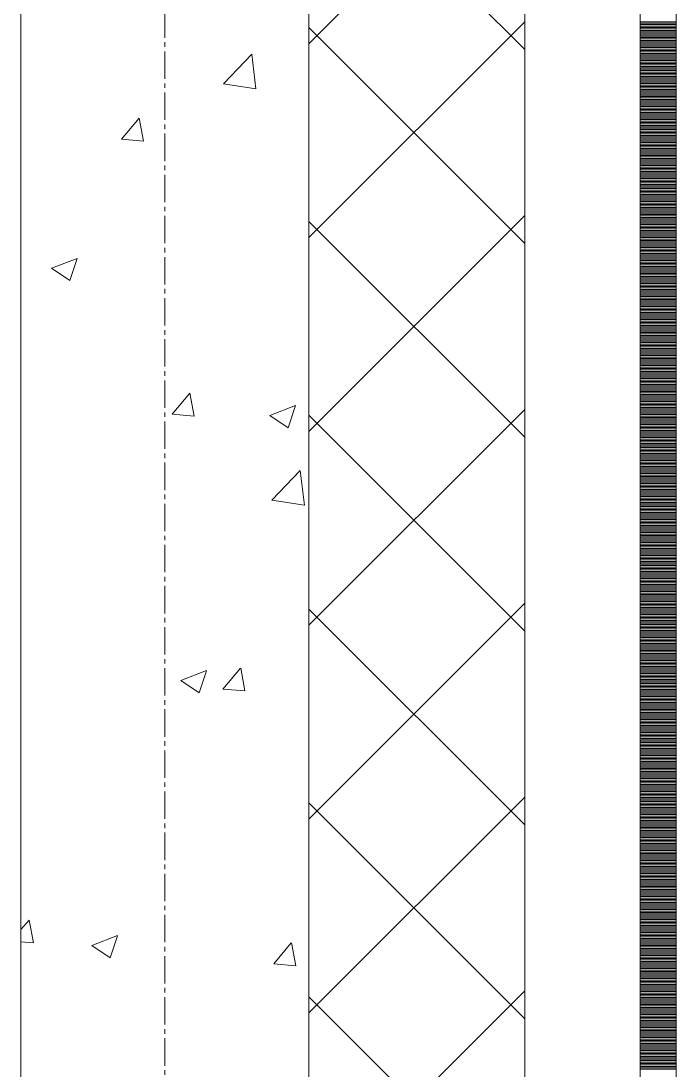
# Model space of a CAD drawing. Header units: millimetres. Extents: x 470010 to 1231400, y -134005 to 421770.
# Drawn here: x 529005 to 529460, y -73807 to -73078 of the extents above; entities that cross this region are included whole.
import ezdxf

# ---------------------------------------------------------------- set-up
doc = ezdxf.new("R2010")
doc.units = ezdxf.units.MM
doc.linetypes.add('CENTER2', pattern=[28.575, 19.05, -3.175, 3.175, -3.175])
doc.layers.add('АР_Оси_РД_100', color=7, linetype='Continuous', lineweight=0, true_color=0x525252)
for name, color, linetype, lineweight in [('АР_Стены ПЕНОблок', 52, 'Continuous', 20), ('АР_Тонкая', 254, 'Continuous', 5), ('АР_Утеплитель', 31, 'Continuous', 0), ('АР_Штриховка', 8, 'Continuous', 0)]:
    doc.layers.add(name, color=color, linetype=linetype, lineweight=lineweight)

msp = doc.modelspace()

# ---------------------------------------------------------------- linework, layer by layer
at = {"layer": 'АР_Оси_РД_100', "linetype": 'CENTER2'}
msp.add_line((529104.533, -97435.876), (529104.533, -61707.197), dxfattribs=at)
at = {"layer": 'АР_Стены ПЕНОблок', "color": 18, "linetype": 'Continuous', "lineweight": 20, "true_color": 0x000000}
for p, q in [((529004.532, -71735.876), (529004.532, -81935.876)), ((529204.532, -81935.876), (529204.532, -71735.876))]:
    msp.add_line(p, q, dxfattribs=at)
at = {"layer": 'АР_Тонкая', "color": 18, "linetype": 'Continuous', "lineweight": 5, "true_color": 0x000000}
for p, q in [((529354.532, -71735.876), (529354.532, -81935.876)), ((529434.532, -81935.876), (529434.532, -71735.876)), ((529434.532, -71735.876), (529434.532, -81935.876)), ((529459.532, -81935.876), (529459.532, -71735.876))]:
    msp.add_line(p, q, dxfattribs=at)
at = {"layer": 'АР_Утеплитель', "color": 18, "linetype": 'Continuous', "lineweight": 0, "true_color": 0x000000}
for p, q in [((529204.532, -71735.876), (529204.532, -81935.876)), ((529354.532, -81935.876), (529354.532, -71735.876))]:
    msp.add_line(p, q, dxfattribs=at)
at = {"layer": 'АР_Штриховка', "color": 18, "linetype": 'Continuous', "lineweight": 0, "true_color": 0x000000}
for p, q in [((529204.532, -73094.131), (529354.532, -72944.131)), ((529354.532, -73098.274), (529204.532, -72948.274)), ((529204.532, -73228.835), (529354.532, -73078.835)), ((529354.532, -73232.978), (529204.532, -73082.978)), ((529434.532, -73078.876), (529459.532, -73078.876)), ((529434.532, -73079.876), (529459.532, -73079.876)), ((529434.532, -73080.876), (529459.532, -73080.876)), ((529434.532, -73081.876), (529459.532, -73081.876)), ((529434.532, -73082.876), (529459.532, -73082.876)), ((529434.532, -73083.876), (529459.532, -73083.876)), ((529434.532, -73084.876), (529459.532, -73084.876)), ((529434.532, -73085.876), (529459.532, -73085.876)), ((529434.532, -73086.876), (529459.532, -73086.876)), ((529434.532, -73087.876), (529459.532, -73087.876)), ((529434.532, -73088.876), (529459.532, -73088.876)), ((529434.532, -73089.876), (529459.532, -73089.876)), ((529434.532, -73090.876), (529459.532, -73090.876)), ((529434.532, -73091.876), (529459.532, -73091.876)), ((529434.532, -73092.876), (529459.532, -73092.876)), ((529434.532, -73093.876), (529459.532, -73093.876)), ((529434.532, -73094.876), (529459.532, -73094.876)), ((529434.532, -73095.876), (529459.532, -73095.876)), ((529434.532, -73096.876), (529459.532, -73096.876)), ((529434.532, -73097.876), (529459.532, -73097.876)), ((529434.532, -73098.876), (529459.532, -73098.876)), ((529145.09, -73121.928), (529164.874, -73101.309)), ((529167.704, -73125.429), (529164.898, -73101.306)), ((529434.532, -73099.876), (529459.532, -73099.876)), ((529434.532, -73100.876), (529459.532, -73100.876)), ((529434.532, -73101.876), (529459.532, -73101.876)), ((529434.532, -73102.876), (529459.532, -73102.876)), ((529434.532, -73103.876), (529459.532, -73103.876)), ((529434.532, -73104.876), (529459.532, -73104.876)), ((529434.532, -73105.876), (529459.532, -73105.876)), ((529434.532, -73106.876), (529459.532, -73106.876)), ((529434.532, -73107.876), (529459.532, -73107.876)), ((529434.532, -73108.876), (529459.532, -73108.876)), ((529434.532, -73109.876), (529459.532, -73109.876)), ((529434.532, -73110.876), (529459.532, -73110.876)), ((529434.532, -73111.876), (529459.532, -73111.876)), ((529434.532, -73112.876), (529459.532, -73112.876)), ((529434.532, -73113.876), (529459.532, -73113.876)), ((529434.532, -73114.876), (529459.532, -73114.876)), ((529434.532, -73115.876), (529459.532, -73115.876)), ((529434.532, -73116.876), (529459.532, -73116.876)), ((529434.532, -73117.876), (529459.532, -73117.876)), ((529434.532, -73118.876), (529459.532, -73118.876)), ((529434.532, -73119.876), (529459.532, -73119.876)), ((529145.108, -73121.966), (529167.698, -73125.47)), ((529434.532, -73120.876), (529459.532, -73120.876)), ((529434.532, -73121.876), (529459.532, -73121.876)), ((529434.532, -73122.876), (529459.532, -73122.876)), ((529434.532, -73123.876), (529459.532, -73123.876)), ((529434.532, -73124.876), (529459.532, -73124.876)), ((529434.532, -73125.876), (529459.532, -73125.876)), ((529434.532, -73126.876), (529459.532, -73126.876)), ((529434.532, -73127.876), (529459.532, -73127.876)), ((529434.532, -73128.876), (529459.532, -73128.876)), ((529434.532, -73129.876), (529459.532, -73129.876)), ((529434.532, -73130.876), (529459.532, -73130.876)), ((529434.532, -73131.876), (529459.532, -73131.876)), ((529434.532, -73132.876), (529459.532, -73132.876)), ((529434.532, -73133.876), (529459.532, -73133.876)), ((529434.532, -73134.876), (529459.532, -73134.876)), ((529434.532, -73135.876), (529459.532, -73135.876)), ((529434.532, -73136.876), (529459.532, -73136.876)), ((529434.532, -73137.876), (529459.532, -73137.876)), ((529434.532, -73138.876), (529459.532, -73138.876)), ((529434.532, -73139.876), (529459.532, -73139.876)), ((529434.532, -73140.876), (529459.532, -73140.876)), ((529434.532, -73141.876), (529459.532, -73141.876)), ((529074.336, -73160.518), (529086.581, -73145.924)), ((529089.604, -73161.831), (529086.668, -73145.91)), ((529434.532, -73142.876), (529459.532, -73142.876)), ((529434.532, -73143.876), (529459.532, -73143.876)), ((529434.532, -73144.876), (529459.532, -73144.876)), ((529434.532, -73145.876), (529459.532, -73145.876)), ((529434.532, -73146.876), (529459.532, -73146.876)), ((529434.532, -73147.876), (529459.532, -73147.876)), ((529434.532, -73148.876), (529459.532, -73148.876)), ((529434.532, -73149.876), (529459.532, -73149.876)), ((529434.532, -73150.876), (529459.532, -73150.876)), ((529434.532, -73151.876), (529459.532, -73151.876)), ((529434.532, -73152.876), (529459.532, -73152.876)), ((529434.532, -73153.876), (529459.532, -73153.876)), ((529434.532, -73154.876), (529459.532, -73154.876)), ((529434.532, -73155.876), (529459.532, -73155.876)), ((529434.532, -73156.876), (529459.532, -73156.876)), ((529074.336, -73160.519), (529089.518, -73161.847)), ((529434.532, -73157.876), (529459.532, -73157.876)), ((529434.532, -73158.876), (529459.532, -73158.876)), ((529434.532, -73159.876), (529459.532, -73159.876)), ((529434.532, -73160.876), (529459.532, -73160.876)), ((529434.532, -73161.876), (529459.532, -73161.876)), ((529434.532, -73162.876), (529459.532, -73162.876)), ((529434.532, -73163.876), (529459.532, -73163.876)), ((529434.532, -73164.876), (529459.532, -73164.876)), ((529434.532, -73165.876), (529459.532, -73165.876)), ((529434.532, -73166.876), (529459.532, -73166.876)), ((529434.532, -73167.876), (529459.532, -73167.876)), ((529434.532, -73168.876), (529459.532, -73168.876)), ((529434.532, -73169.876), (529459.532, -73169.876)), ((529434.532, -73170.876), (529459.532, -73170.876)), ((529434.532, -73171.876), (529459.532, -73171.876)), ((529434.532, -73172.876), (529459.532, -73172.876)), ((529434.532, -73173.876), (529459.532, -73173.876)), ((529434.532, -73174.876), (529459.532, -73174.876)), ((529434.532, -73175.876), (529459.532, -73175.876)), ((529434.532, -73176.876), (529459.532, -73176.876)), ((529434.532, -73177.876), (529459.532, -73177.876)), ((529434.532, -73178.876), (529459.532, -73178.876)), ((529434.532, -73179.876), (529459.532, -73179.876)), ((529434.532, -73180.876), (529459.532, -73180.876)), ((529434.532, -73181.876), (529459.532, -73181.876)), ((529434.532, -73182.876), (529459.532, -73182.876)), ((529434.532, -73183.876), (529459.532, -73183.876)), ((529434.532, -73184.876), (529459.532, -73184.876)), ((529434.532, -73185.876), (529459.532, -73185.876)), ((529434.532, -73186.876), (529459.532, -73186.876)), ((529434.532, -73187.876), (529459.532, -73187.876)), ((529434.532, -73188.876), (529459.532, -73188.876)), ((529434.532, -73189.876), (529459.532, -73189.876)), ((529434.532, -73190.876), (529459.532, -73190.876)), ((529434.532, -73191.876), (529459.532, -73191.876)), ((529434.532, -73192.876), (529459.532, -73192.876)), ((529434.532, -73193.876), (529459.532, -73193.876)), ((529434.532, -73194.876), (529459.532, -73194.876)), ((529434.532, -73195.876), (529459.532, -73195.876)), ((529434.532, -73196.876), (529459.532, -73196.876)), ((529434.532, -73197.876), (529459.532, -73197.876)), ((529434.532, -73198.876), (529459.532, -73198.876)), ((529434.532, -73199.876), (529459.532, -73199.876)), ((529434.532, -73200.876), (529459.532, -73200.876)), ((529434.532, -73201.876), (529459.532, -73201.876)), ((529434.532, -73202.876), (529459.532, -73202.876)), ((529434.532, -73203.876), (529459.532, -73203.876)), ((529434.532, -73204.876), (529459.532, -73204.876)), ((529434.532, -73205.876), (529459.532, -73205.876)), ((529434.532, -73206.876), (529459.532, -73206.876)), ((529434.532, -73207.876), (529459.532, -73207.876)), ((529204.532, -73363.538), (529354.532, -73213.538)), ((529434.532, -73208.876), (529459.532, -73208.876)), ((529434.532, -73209.876), (529459.532, -73209.876)), ((529434.532, -73210.876), (529459.532, -73210.876)), ((529434.532, -73211.876), (529459.532, -73211.876)), ((529434.532, -73212.876), (529459.532, -73212.876)), ((529434.532, -73213.876), (529459.532, -73213.876)), ((529434.532, -73214.876), (529459.532, -73214.876)), ((529354.532, -73367.682), (529204.532, -73217.682)), ((529434.532, -73215.876), (529459.532, -73215.876)), ((529434.532, -73216.876), (529459.532, -73216.876)), ((529434.532, -73217.876), (529459.532, -73217.876)), ((529434.532, -73218.876), (529459.532, -73218.876)), ((529434.532, -73219.876), (529459.532, -73219.876)), ((529434.532, -73220.876), (529459.532, -73220.876)), ((529434.532, -73221.876), (529459.532, -73221.876)), ((529434.532, -73222.876), (529459.532, -73222.876)), ((529434.532, -73223.876), (529459.532, -73223.876)), ((529434.532, -73224.876), (529459.532, -73224.876)), ((529434.532, -73225.876), (529459.532, -73225.876)), ((529434.532, -73226.876), (529459.532, -73226.876)), ((529434.532, -73227.876), (529459.532, -73227.876)), ((529434.532, -73228.876), (529459.532, -73228.876)), ((529434.532, -73229.876), (529459.532, -73229.876)), ((529434.532, -73230.876), (529459.532, -73230.876)), ((529434.532, -73231.876), (529459.532, -73231.876)), ((529434.532, -73232.876), (529459.532, -73232.876)), ((529434.532, -73233.876), (529459.532, -73233.876)), ((529434.532, -73234.876), (529459.532, -73234.876)), ((529434.532, -73235.876), (529459.532, -73235.876)), ((529434.532, -73236.876), (529459.532, -73236.876)), ((529025.801, -73250.186), (529043.585, -73243.359)), ((529038.419, -73258.757), (529043.569, -73243.408)), ((529434.532, -73237.876), (529459.532, -73237.876)), ((529434.532, -73238.876), (529459.532, -73238.876)), ((529434.532, -73239.876), (529459.532, -73239.876)), ((529434.532, -73240.876), (529459.532, -73240.876)), ((529434.532, -73241.876), (529459.532, -73241.876)), ((529434.532, -73242.876), (529459.532, -73242.876)), ((529434.532, -73243.876), (529459.532, -73243.876)), ((529025.779, -73250.233), (529038.414, -73258.756)), ((529434.532, -73244.876), (529459.532, -73244.876)), ((529434.532, -73245.876), (529459.532, -73245.876)), ((529434.532, -73246.876), (529459.532, -73246.876)), ((529434.532, -73247.876), (529459.532, -73247.876)), ((529434.532, -73248.876), (529459.532, -73248.876)), ((529434.532, -73249.876), (529459.532, -73249.876)), ((529434.532, -73250.876), (529459.532, -73250.876)), ((529434.532, -73251.876), (529459.532, -73251.876)), ((529434.532, -73252.876), (529459.532, -73252.876)), ((529434.532, -73253.876), (529459.532, -73253.876)), ((529434.532, -73254.876), (529459.532, -73254.876)), ((529434.532, -73255.876), (529459.532, -73255.876)), ((529434.532, -73256.876), (529459.532, -73256.876)), ((529434.532, -73257.876), (529459.532, -73257.876)), ((529434.532, -73258.876), (529459.532, -73258.876)), ((529434.532, -73259.876), (529459.532, -73259.876)), ((529434.532, -73260.876), (529459.532, -73260.876)), ((529434.532, -73261.876), (529459.532, -73261.876)), ((529434.532, -73262.876), (529459.532, -73262.876)), ((529434.532, -73263.876), (529459.532, -73263.876)), ((529434.532, -73264.876), (529459.532, -73264.876)), ((529434.532, -73265.876), (529459.532, -73265.876)), ((529434.532, -73266.876), (529459.532, -73266.876)), ((529434.532, -73267.876), (529459.532, -73267.876)), ((529434.532, -73268.876), (529459.532, -73268.876)), ((529434.532, -73269.876), (529459.532, -73269.876)), ((529434.532, -73270.876), (529459.532, -73270.876)), ((529434.532, -73271.876), (529459.532, -73271.876)), ((529434.532, -73272.876), (529459.532, -73272.876)), ((529434.532, -73273.876), (529459.532, -73273.876)), ((529434.532, -73274.876), (529459.532, -73274.876)), ((529434.532, -73275.876), (529459.532, -73275.876)), ((529434.532, -73276.876), (529459.532, -73276.876)), ((529434.532, -73277.876), (529459.532, -73277.876)), ((529434.532, -73278.876), (529459.532, -73278.876)), ((529434.532, -73279.876), (529459.532, -73279.876)), ((529434.532, -73280.876), (529459.532, -73280.876)), ((529434.532, -73281.876), (529459.532, -73281.876)), ((529434.532, -73282.876), (529459.532, -73282.876)), ((529434.532, -73283.876), (529459.532, -73283.876)), ((529434.532, -73284.876), (529459.532, -73284.876)), ((529434.532, -73285.876), (529459.532, -73285.876)), ((529434.532, -73286.876), (529459.532, -73286.876)), ((529434.532, -73287.876), (529459.532, -73287.876)), ((529434.532, -73288.876), (529459.532, -73288.876)), ((529434.532, -73289.876), (529459.532, -73289.876)), ((529434.532, -73290.876), (529459.532, -73290.876)), ((529434.532, -73291.876), (529459.532, -73291.876)), ((529434.532, -73292.876), (529459.532, -73292.876)), ((529434.532, -73293.876), (529459.532, -73293.876)), ((529434.532, -73294.876), (529459.532, -73294.876)), ((529434.532, -73295.876), (529459.532, -73295.876)), ((529434.532, -73296.876), (529459.532, -73296.876)), ((529434.532, -73297.876), (529459.532, -73297.876)), ((529434.532, -73298.876), (529459.532, -73298.876)), ((529434.532, -73299.876), (529459.532, -73299.876)), ((529434.532, -73300.876), (529459.532, -73300.876)), ((529434.532, -73301.876), (529459.532, -73301.876)), ((529434.532, -73302.876), (529459.532, -73302.876)), ((529434.532, -73303.876), (529459.532, -73303.876)), ((529434.532, -73304.876), (529459.532, -73304.876)), ((529434.532, -73305.876), (529459.532, -73305.876)), ((529434.532, -73306.876), (529459.532, -73306.876)), ((529434.532, -73307.876), (529459.532, -73307.876)), ((529434.532, -73308.876), (529459.532, -73308.876)), ((529434.532, -73309.876), (529459.532, -73309.876)), ((529434.532, -73310.876), (529459.532, -73310.876)), ((529434.532, -73311.876), (529459.532, -73311.876)), ((529434.532, -73312.876), (529459.532, -73312.876)), ((529434.532, -73313.876), (529459.532, -73313.876)), ((529434.532, -73314.876), (529459.532, -73314.876)), ((529434.532, -73315.876), (529459.532, -73315.876)), ((529434.532, -73316.876), (529459.532, -73316.876)), ((529434.532, -73317.876), (529459.532, -73317.876)), ((529434.532, -73318.876), (529459.532, -73318.876)), ((529434.532, -73319.876), (529459.532, -73319.876)), ((529434.532, -73320.876), (529459.532, -73320.876)), ((529434.532, -73321.876), (529459.532, -73321.876)), ((529434.532, -73322.876), (529459.532, -73322.876)), ((529434.532, -73323.876), (529459.532, -73323.876)), ((529434.532, -73324.876), (529459.532, -73324.876)), ((529434.532, -73325.876), (529459.532, -73325.876)), ((529434.532, -73326.876), (529459.532, -73326.876)), ((529434.532, -73327.876), (529459.532, -73327.876)), ((529434.532, -73328.876), (529459.532, -73328.876)), ((529434.532, -73329.876), (529459.532, -73329.876)), ((529434.532, -73330.876), (529459.532, -73330.876)), ((529434.532, -73331.876), (529459.532, -73331.876)), ((529109.579, -73351.574), (529121.824, -73336.981)), ((529124.847, -73352.888), (529121.91, -73336.967)), ((529434.532, -73332.876), (529459.532, -73332.876)), ((529434.532, -73333.876), (529459.532, -73333.876)), ((529434.532, -73334.876), (529459.532, -73334.876)), ((529434.532, -73335.876), (529459.532, -73335.876)), ((529434.532, -73336.876), (529459.532, -73336.876)), ((529434.532, -73337.876), (529459.532, -73337.876)), ((529434.532, -73338.876), (529459.532, -73338.876)), ((529177.415, -73352.451), (529195.2, -73345.624)), ((529190.033, -73361.022), (529195.183, -73345.673)), ((529434.532, -73339.876), (529459.532, -73339.876)), ((529434.532, -73340.876), (529459.532, -73340.876)), ((529434.532, -73341.876), (529459.532, -73341.876)), ((529434.532, -73342.876), (529459.532, -73342.876)), ((529434.532, -73343.876), (529459.532, -73343.876)), ((529434.532, -73344.876), (529459.532, -73344.876)), ((529434.532, -73345.876), (529459.532, -73345.876)), ((529109.579, -73351.576), (529124.761, -73352.904)), ((529177.394, -73352.499), (529190.028, -73361.021)), ((529204.532, -73498.242), (529354.532, -73348.242)), ((529354.532, -73502.386), (529204.532, -73352.386)), ((529434.532, -73346.876), (529459.532, -73346.876)), ((529434.532, -73347.876), (529459.532, -73347.876)), ((529434.532, -73348.876), (529459.532, -73348.876)), ((529434.532, -73349.876), (529459.532, -73349.876)), ((529434.532, -73350.876), (529459.532, -73350.876)), ((529434.532, -73351.876), (529459.532, -73351.876)), ((529434.532, -73352.876), (529459.532, -73352.876)), ((529434.532, -73353.876), (529459.532, -73353.876)), ((529434.532, -73354.876), (529459.532, -73354.876)), ((529434.532, -73355.876), (529459.532, -73355.876)), ((529434.532, -73356.876), (529459.532, -73356.876)), ((529434.532, -73357.876), (529459.532, -73357.876)), ((529434.532, -73358.876), (529459.532, -73358.876)), ((529434.532, -73359.876), (529459.532, -73359.876)), ((529434.532, -73360.876), (529459.532, -73360.876)), ((529434.532, -73361.876), (529459.532, -73361.876)), ((529434.532, -73362.876), (529459.532, -73362.876)), ((529434.532, -73363.876), (529459.532, -73363.876)), ((529434.532, -73364.876), (529459.532, -73364.876)), ((529434.532, -73365.876), (529459.532, -73365.876)), ((529434.532, -73366.876), (529459.532, -73366.876)), ((529434.532, -73367.876), (529459.532, -73367.876)), ((529434.532, -73368.876), (529459.532, -73368.876)), ((529434.532, -73369.876), (529459.532, -73369.876)), ((529434.532, -73370.876), (529459.532, -73370.876)), ((529434.532, -73371.876), (529459.532, -73371.876)), ((529434.532, -73372.876), (529459.532, -73372.876)), ((529434.532, -73373.876), (529459.532, -73373.876)), ((529434.532, -73374.876), (529459.532, -73374.876)), ((529434.532, -73375.876), (529459.532, -73375.876)), ((529434.532, -73376.876), (529459.532, -73376.876)), ((529434.532, -73377.876), (529459.532, -73377.876)), ((529434.532, -73378.876), (529459.532, -73378.876)), ((529434.532, -73379.876), (529459.532, -73379.876)), ((529434.532, -73380.876), (529459.532, -73380.876)), ((529434.532, -73381.876), (529459.532, -73381.876)), ((529434.532, -73382.876), (529459.532, -73382.876)), ((529434.532, -73383.876), (529459.532, -73383.876)), ((529434.532, -73384.876), (529459.532, -73384.876)), ((529434.532, -73385.876), (529459.532, -73385.876)), ((529434.532, -73386.876), (529459.532, -73386.876)), ((529434.532, -73387.876), (529459.532, -73387.876)), ((529434.532, -73388.876), (529459.532, -73388.876)), ((529434.532, -73389.876), (529459.532, -73389.876)), ((529178.765, -73411.397), (529198.549, -73390.778)), ((529201.379, -73414.897), (529198.573, -73390.775)), ((529434.532, -73390.876), (529459.532, -73390.876)), ((529434.532, -73391.876), (529459.532, -73391.876)), ((529434.532, -73392.876), (529459.532, -73392.876)), ((529434.532, -73393.876), (529459.532, -73393.876)), ((529434.532, -73394.876), (529459.532, -73394.876)), ((529434.532, -73395.876), (529459.532, -73395.876)), ((529434.532, -73396.876), (529459.532, -73396.876)), ((529434.532, -73397.876), (529459.532, -73397.876)), ((529434.532, -73398.876), (529459.532, -73398.876)), ((529434.532, -73399.876), (529459.532, -73399.876)), ((529434.532, -73400.876), (529459.532, -73400.876)), ((529434.532, -73401.876), (529459.532, -73401.876)), ((529434.532, -73402.876), (529459.532, -73402.876)), ((529434.532, -73403.876), (529459.532, -73403.876)), ((529434.532, -73404.876), (529459.532, -73404.876)), ((529178.783, -73411.434), (529201.373, -73414.938)), ((529434.532, -73405.876), (529459.532, -73405.876)), ((529434.532, -73406.876), (529459.532, -73406.876)), ((529434.532, -73407.876), (529459.532, -73407.876)), ((529434.532, -73408.876), (529459.532, -73408.876)), ((529434.532, -73409.876), (529459.532, -73409.876)), ((529434.532, -73410.876), (529459.532, -73410.876)), ((529434.532, -73411.876), (529459.532, -73411.876)), ((529434.532, -73412.876), (529459.532, -73412.876)), ((529434.532, -73413.876), (529459.532, -73413.876)), ((529434.532, -73414.876), (529459.532, -73414.876)), ((529434.532, -73415.876), (529459.532, -73415.876)), ((529434.532, -73416.876), (529459.532, -73416.876)), ((529434.532, -73417.876), (529459.532, -73417.876)), ((529434.532, -73418.876), (529459.532, -73418.876)), ((529434.532, -73419.876), (529459.532, -73419.876)), ((529434.532, -73420.876), (529459.532, -73420.876)), ((529434.532, -73421.876), (529459.532, -73421.876)), ((529434.532, -73422.876), (529459.532, -73422.876)), ((529434.532, -73423.876), (529459.532, -73423.876)), ((529434.532, -73424.876), (529459.532, -73424.876)), ((529434.532, -73425.876), (529459.532, -73425.876)), ((529434.532, -73426.876), (529459.532, -73426.876)), ((529434.532, -73427.876), (529459.532, -73427.876)), ((529434.532, -73428.876), (529459.532, -73428.876)), ((529434.532, -73429.876), (529459.532, -73429.876)), ((529434.532, -73430.876), (529459.532, -73430.876)), ((529434.532, -73431.876), (529459.532, -73431.876)), ((529434.532, -73432.876), (529459.532, -73432.876)), ((529434.532, -73433.876), (529459.532, -73433.876)), ((529434.532, -73434.876), (529459.532, -73434.876)), ((529434.532, -73435.876), (529459.532, -73435.876)), ((529434.532, -73436.876), (529459.532, -73436.876)), ((529434.532, -73437.876), (529459.532, -73437.876)), ((529434.532, -73438.876), (529459.532, -73438.876)), ((529434.532, -73439.876), (529459.532, -73439.876)), ((529434.532, -73440.876), (529459.532, -73440.876)), ((529434.532, -73441.876), (529459.532, -73441.876)), ((529434.532, -73442.876), (529459.532, -73442.876)), ((529434.532, -73443.876), (529459.532, -73443.876)), ((529434.532, -73444.876), (529459.532, -73444.876)), ((529434.532, -73445.876), (529459.532, -73445.876)), ((529434.532, -73446.876), (529459.532, -73446.876)), ((529434.532, -73447.876), (529459.532, -73447.876)), ((529434.532, -73448.876), (529459.532, -73448.876)), ((529434.532, -73449.876), (529459.532, -73449.876)), ((529434.532, -73450.876), (529459.532, -73450.876)), ((529434.532, -73451.876), (529459.532, -73451.876)), ((529434.532, -73452.876), (529459.532, -73452.876)), ((529434.532, -73453.876), (529459.532, -73453.876)), ((529434.532, -73454.876), (529459.532, -73454.876)), ((529434.532, -73455.876), (529459.532, -73455.876)), ((529434.532, -73456.876), (529459.532, -73456.876)), ((529434.532, -73457.876), (529459.532, -73457.876)), ((529434.532, -73458.876), (529459.532, -73458.876)), ((529434.532, -73459.876), (529459.532, -73459.876)), ((529434.532, -73460.876), (529459.532, -73460.876)), ((529434.532, -73461.876), (529459.532, -73461.876)), ((529434.532, -73462.876), (529459.532, -73462.876)), ((529434.532, -73463.876), (529459.532, -73463.876)), ((529434.532, -73464.876), (529459.532, -73464.876)), ((529434.532, -73465.876), (529459.532, -73465.876)), ((529434.532, -73466.876), (529459.532, -73466.876)), ((529434.532, -73467.876), (529459.532, -73467.876)), ((529434.532, -73468.876), (529459.532, -73468.876)), ((529434.532, -73469.876), (529459.532, -73469.876)), ((529434.532, -73470.876), (529459.532, -73470.876)), ((529434.532, -73471.876), (529459.532, -73471.876)), ((529434.532, -73472.876), (529459.532, -73472.876)), ((529434.532, -73473.876), (529459.532, -73473.876)), ((529434.532, -73474.876), (529459.532, -73474.876)), ((529434.532, -73475.876), (529459.532, -73475.876)), ((529434.532, -73476.876), (529459.532, -73476.876)), ((529434.532, -73477.876), (529459.532, -73477.876)), ((529204.532, -73632.946), (529354.532, -73482.946)), ((529434.532, -73478.876), (529459.532, -73478.876)), ((529434.532, -73479.876), (529459.532, -73479.876)), ((529434.532, -73480.876), (529459.532, -73480.876)), ((529434.532, -73481.876), (529459.532, -73481.876)), ((529434.532, -73482.876), (529459.532, -73482.876)), ((529434.532, -73483.876), (529459.532, -73483.876)), ((529434.532, -73484.876), (529459.532, -73484.876)), ((529354.532, -73637.09), (529204.532, -73487.09)), ((529434.532, -73485.876), (529459.532, -73485.876)), ((529434.532, -73486.876), (529459.532, -73486.876)), ((529434.532, -73487.876), (529459.532, -73487.876)), ((529434.532, -73488.876), (529459.532, -73488.876)), ((529434.532, -73489.876), (529459.532, -73489.876)), ((529434.532, -73490.876), (529459.532, -73490.876)), ((529434.532, -73491.876), (529459.532, -73491.876)), ((529434.532, -73492.876), (529459.532, -73492.876)), ((529434.532, -73493.876), (529459.532, -73493.876)), ((529434.532, -73494.876), (529459.532, -73494.876)), ((529434.532, -73495.876), (529459.532, -73495.876)), ((529434.532, -73496.876), (529459.532, -73496.876)), ((529434.532, -73497.876), (529459.532, -73497.876)), ((529434.532, -73498.876), (529459.532, -73498.876)), ((529434.532, -73499.876), (529459.532, -73499.876)), ((529434.532, -73500.876), (529459.532, -73500.876)), ((529434.532, -73501.876), (529459.532, -73501.876)), ((529434.532, -73502.876), (529459.532, -73502.876)), ((529434.532, -73503.876), (529459.532, -73503.876)), ((529434.532, -73504.876), (529459.532, -73504.876)), ((529434.532, -73505.876), (529459.532, -73505.876)), ((529434.532, -73506.876), (529459.532, -73506.876)), ((529434.532, -73507.876), (529459.532, -73507.876)), ((529434.532, -73508.876), (529459.532, -73508.876)), ((529434.532, -73509.876), (529459.532, -73509.876)), ((529434.532, -73510.876), (529459.532, -73510.876)), ((529434.532, -73511.876), (529459.532, -73511.876)), ((529434.532, -73512.876), (529459.532, -73512.876)), ((529434.532, -73513.876), (529459.532, -73513.876)), ((529434.532, -73514.876), (529459.532, -73514.876)), ((529434.532, -73515.876), (529459.532, -73515.876)), ((529434.532, -73516.876), (529459.532, -73516.876)), ((529434.532, -73517.876), (529459.532, -73517.876)), ((529434.532, -73518.876), (529459.532, -73518.876)), ((529434.532, -73519.876), (529459.532, -73519.876)), ((529434.532, -73520.876), (529459.532, -73520.876)), ((529144.823, -73542.631), (529157.068, -73528.038)), ((529160.09, -73543.945), (529157.153, -73528.024)), ((529434.532, -73521.876), (529459.532, -73521.876)), ((529434.532, -73522.876), (529459.532, -73522.876)), ((529434.532, -73523.876), (529459.532, -73523.876)), ((529434.532, -73524.876), (529459.532, -73524.876)), ((529434.532, -73525.876), (529459.532, -73525.876)), ((529434.532, -73526.876), (529459.532, -73526.876)), ((529434.532, -73527.876), (529459.532, -73527.876)), ((529434.532, -73528.876), (529459.532, -73528.876)), ((529115.613, -73536.639), (529133.398, -73529.812)), ((529128.231, -73545.21), (529133.381, -73529.861)), ((529434.532, -73529.876), (529459.532, -73529.876)), ((529434.532, -73530.876), (529459.532, -73530.876)), ((529434.532, -73531.876), (529459.532, -73531.876)), ((529434.532, -73532.876), (529459.532, -73532.876)), ((529434.532, -73533.876), (529459.532, -73533.876)), ((529434.532, -73534.876), (529459.532, -73534.876)), ((529434.532, -73535.876), (529459.532, -73535.876)), ((529115.592, -73536.687), (529128.226, -73545.209)), ((529144.823, -73542.633), (529160.005, -73543.961)), ((529434.532, -73536.876), (529459.532, -73536.876)), ((529434.532, -73537.876), (529459.532, -73537.876)), ((529434.532, -73538.876), (529459.532, -73538.876)), ((529434.532, -73539.876), (529459.532, -73539.876)), ((529434.532, -73540.876), (529459.532, -73540.876)), ((529434.532, -73541.876), (529459.532, -73541.876)), ((529434.532, -73542.876), (529459.532, -73542.876)), ((529434.532, -73543.876), (529459.532, -73543.876)), ((529434.532, -73544.876), (529459.532, -73544.876)), ((529434.532, -73545.876), (529459.532, -73545.876)), ((529434.532, -73546.876), (529459.532, -73546.876)), ((529434.532, -73547.876), (529459.532, -73547.876)), ((529434.532, -73548.876), (529459.532, -73548.876)), ((529434.532, -73549.876), (529459.532, -73549.876)), ((529434.532, -73550.876), (529459.532, -73550.876)), ((529434.532, -73551.876), (529459.532, -73551.876)), ((529434.532, -73552.876), (529459.532, -73552.876)), ((529434.532, -73553.876), (529459.532, -73553.876)), ((529434.532, -73554.876), (529459.532, -73554.876)), ((529434.532, -73555.876), (529459.532, -73555.876)), ((529434.532, -73556.876), (529459.532, -73556.876)), ((529434.532, -73557.876), (529459.532, -73557.876)), ((529434.532, -73558.876), (529459.532, -73558.876)), ((529434.532, -73559.876), (529459.532, -73559.876)), ((529434.532, -73560.876), (529459.532, -73560.876)), ((529434.532, -73561.876), (529459.532, -73561.876)), ((529434.532, -73562.876), (529459.532, -73562.876)), ((529434.532, -73563.876), (529459.532, -73563.876)), ((529434.532, -73564.876), (529459.532, -73564.876)), ((529434.532, -73565.876), (529459.532, -73565.876)), ((529434.532, -73566.876), (529459.532, -73566.876)), ((529434.532, -73567.876), (529459.532, -73567.876)), ((529434.532, -73568.876), (529459.532, -73568.876)), ((529434.532, -73569.876), (529459.532, -73569.876)), ((529434.532, -73570.876), (529459.532, -73570.876)), ((529434.532, -73571.876), (529459.532, -73571.876)), ((529434.532, -73572.876), (529459.532, -73572.876)), ((529434.532, -73573.876), (529459.532, -73573.876)), ((529434.532, -73574.876), (529459.532, -73574.876)), ((529434.532, -73575.876), (529459.532, -73575.876)), ((529434.532, -73576.876), (529459.532, -73576.876)), ((529434.532, -73577.876), (529459.532, -73577.876)), ((529434.532, -73578.876), (529459.532, -73578.876)), ((529434.532, -73579.876), (529459.532, -73579.876)), ((529434.532, -73580.876), (529459.532, -73580.876)), ((529434.532, -73581.876), (529459.532, -73581.876)), ((529434.532, -73582.876), (529459.532, -73582.876)), ((529434.532, -73583.876), (529459.532, -73583.876)), ((529434.532, -73584.876), (529459.532, -73584.876)), ((529434.532, -73585.876), (529459.532, -73585.876)), ((529434.532, -73586.876), (529459.532, -73586.876)), ((529434.532, -73587.876), (529459.532, -73587.876)), ((529434.532, -73588.876), (529459.532, -73588.876)), ((529434.532, -73589.876), (529459.532, -73589.876)), ((529434.532, -73590.876), (529459.532, -73590.876)), ((529434.532, -73591.876), (529459.532, -73591.876)), ((529434.532, -73592.876), (529459.532, -73592.876)), ((529434.532, -73593.876), (529459.532, -73593.876)), ((529434.532, -73594.876), (529459.532, -73594.876)), ((529434.532, -73595.876), (529459.532, -73595.876)), ((529434.532, -73596.876), (529459.532, -73596.876)), ((529434.532, -73597.876), (529459.532, -73597.876)), ((529434.532, -73598.876), (529459.532, -73598.876)), ((529434.532, -73599.876), (529459.532, -73599.876)), ((529434.532, -73600.876), (529459.532, -73600.876)), ((529434.532, -73601.876), (529459.532, -73601.876)), ((529434.532, -73602.876), (529459.532, -73602.876)), ((529434.532, -73603.876), (529459.532, -73603.876)), ((529434.532, -73604.876), (529459.532, -73604.876)), ((529434.532, -73605.876), (529459.532, -73605.876)), ((529434.532, -73606.876), (529459.532, -73606.876)), ((529434.532, -73607.876), (529459.532, -73607.876)), ((529434.532, -73608.876), (529459.532, -73608.876)), ((529434.532, -73609.876), (529459.532, -73609.876)), ((529434.532, -73610.876), (529459.532, -73610.876)), ((529434.532, -73611.876), (529459.532, -73611.876)), ((529434.532, -73612.876), (529459.532, -73612.876)), ((529434.532, -73613.876), (529459.532, -73613.876)), ((529434.532, -73614.876), (529459.532, -73614.876)), ((529434.532, -73615.876), (529459.532, -73615.876)), ((529204.532, -73767.65), (529354.532, -73617.65)), ((529354.532, -73771.794), (529204.532, -73621.794)), ((529434.532, -73616.876), (529459.532, -73616.876)), ((529434.532, -73617.876), (529459.532, -73617.876)), ((529434.532, -73618.876), (529459.532, -73618.876)), ((529434.532, -73619.876), (529459.532, -73619.876)), ((529434.532, -73620.876), (529459.532, -73620.876)), ((529434.532, -73621.876), (529459.532, -73621.876)), ((529434.532, -73622.876), (529459.532, -73622.876)), ((529434.532, -73623.876), (529459.532, -73623.876)), ((529434.532, -73624.876), (529459.532, -73624.876)), ((529434.532, -73625.876), (529459.532, -73625.876)), ((529434.532, -73626.876), (529459.532, -73626.876)), ((529434.532, -73627.876), (529459.532, -73627.876)), ((529434.532, -73628.876), (529459.532, -73628.876)), ((529434.532, -73629.876), (529459.532, -73629.876)), ((529434.532, -73630.876), (529459.532, -73630.876)), ((529434.532, -73631.876), (529459.532, -73631.876)), ((529434.532, -73632.876), (529459.532, -73632.876)), ((529434.532, -73633.876), (529459.532, -73633.876)), ((529434.532, -73634.876), (529459.532, -73634.876)), ((529434.532, -73635.876), (529459.532, -73635.876)), ((529434.532, -73636.876), (529459.532, -73636.876)), ((529434.532, -73637.876), (529459.532, -73637.876)), ((529434.532, -73638.876), (529459.532, -73638.876)), ((529434.532, -73639.876), (529459.532, -73639.876)), ((529434.532, -73640.876), (529459.532, -73640.876)), ((529434.532, -73641.876), (529459.532, -73641.876)), ((529434.532, -73642.876), (529459.532, -73642.876)), ((529434.532, -73643.876), (529459.532, -73643.876)), ((529434.532, -73644.876), (529459.532, -73644.876)), ((529434.532, -73645.876), (529459.532, -73645.876)), ((529434.532, -73646.876), (529459.532, -73646.876)), ((529434.532, -73647.876), (529459.532, -73647.876)), ((529434.532, -73648.876), (529459.532, -73648.876)), ((529434.532, -73649.876), (529459.532, -73649.876)), ((529434.532, -73650.876), (529459.532, -73650.876)), ((529434.532, -73651.876), (529459.532, -73651.876)), ((529434.532, -73652.876), (529459.532, -73652.876)), ((529434.532, -73653.876), (529459.532, -73653.876)), ((529434.532, -73654.876), (529459.532, -73654.876)), ((529434.532, -73655.876), (529459.532, -73655.876)), ((529434.532, -73656.876), (529459.532, -73656.876)), ((529434.532, -73657.876), (529459.532, -73657.876)), ((529434.532, -73658.876), (529459.532, -73658.876)), ((529434.532, -73659.876), (529459.532, -73659.876)), ((529434.532, -73660.876), (529459.532, -73660.876)), ((529434.532, -73661.876), (529459.532, -73661.876)), ((529434.532, -73662.876), (529459.532, -73662.876)), ((529434.532, -73663.876), (529459.532, -73663.876)), ((529434.532, -73664.876), (529459.532, -73664.876)), ((529434.532, -73665.876), (529459.532, -73665.876)), ((529434.532, -73666.876), (529459.532, -73666.876)), ((529434.532, -73667.876), (529459.532, -73667.876)), ((529434.532, -73668.876), (529459.532, -73668.876)), ((529434.532, -73669.876), (529459.532, -73669.876)), ((529434.532, -73670.876), (529459.532, -73670.876)), ((529434.532, -73671.876), (529459.532, -73671.876)), ((529434.532, -73672.876), (529459.532, -73672.876)), ((529434.532, -73673.876), (529459.532, -73673.876)), ((529434.532, -73674.876), (529459.532, -73674.876)), ((529434.532, -73675.876), (529459.532, -73675.876)), ((529434.532, -73676.876), (529459.532, -73676.876)), ((529434.532, -73677.876), (529459.532, -73677.876)), ((529434.532, -73678.876), (529459.532, -73678.876)), ((529434.532, -73679.876), (529459.532, -73679.876)), ((529434.532, -73680.876), (529459.532, -73680.876)), ((529434.532, -73681.876), (529459.532, -73681.876)), ((529434.532, -73682.876), (529459.532, -73682.876)), ((529434.532, -73683.876), (529459.532, -73683.876)), ((529434.532, -73684.876), (529459.532, -73684.876)), ((529434.532, -73685.876), (529459.532, -73685.876)), ((529434.532, -73686.876), (529459.532, -73686.876)), ((529434.532, -73687.876), (529459.532, -73687.876)), ((529434.532, -73688.876), (529459.532, -73688.876)), ((529434.532, -73689.876), (529459.532, -73689.876)), ((529434.532, -73690.876), (529459.532, -73690.876)), ((529434.532, -73691.876), (529459.532, -73691.876)), ((529434.532, -73692.876), (529459.532, -73692.876)), ((529434.532, -73693.876), (529459.532, -73693.876)), ((529434.532, -73694.876), (529459.532, -73694.876)), ((529434.532, -73695.876), (529459.532, -73695.876)), ((529004.532, -73709.823), (529010.126, -73703.156)), ((529013.149, -73719.063), (529010.212, -73703.141)), ((529434.532, -73696.876), (529459.532, -73696.876)), ((529434.532, -73697.876), (529459.532, -73697.876)), ((529434.532, -73698.876), (529459.532, -73698.876)), ((529434.532, -73699.876), (529459.532, -73699.876)), ((529434.532, -73700.876), (529459.532, -73700.876)), ((529434.532, -73701.876), (529459.532, -73701.876)), ((529434.532, -73702.876), (529459.532, -73702.876)), ((529434.532, -73703.876), (529459.532, -73703.876)), ((529434.532, -73704.876), (529459.532, -73704.876)), ((529434.532, -73705.876), (529459.532, -73705.876)), ((529434.532, -73706.876), (529459.532, -73706.876)), ((529434.532, -73707.876), (529459.532, -73707.876)), ((529434.532, -73708.876), (529459.532, -73708.876)), ((529434.532, -73709.876), (529459.532, -73709.876)), ((529434.532, -73710.876), (529459.532, -73710.876)), ((529004.532, -73718.332), (529013.063, -73719.079)), ((529053.811, -73720.827), (529071.596, -73714.001)), ((529066.429, -73729.398), (529071.579, -73714.049)), ((529434.532, -73711.876), (529459.532, -73711.876)), ((529434.532, -73712.876), (529459.532, -73712.876)), ((529434.532, -73713.876), (529459.532, -73713.876)), ((529434.532, -73714.876), (529459.532, -73714.876)), ((529434.532, -73715.876), (529459.532, -73715.876)), ((529434.532, -73716.876), (529459.532, -73716.876)), ((529434.532, -73717.876), (529459.532, -73717.876)), ((529053.79, -73720.875), (529066.424, -73729.397)), ((529180.066, -73733.688), (529192.311, -73719.095)), ((529195.333, -73735.002), (529192.396, -73719.081)), ((529434.532, -73718.876), (529459.532, -73718.876)), ((529434.532, -73719.876), (529459.532, -73719.876)), ((529434.532, -73720.876), (529459.532, -73720.876)), ((529434.532, -73721.876), (529459.532, -73721.876)), ((529434.532, -73722.876), (529459.532, -73722.876)), ((529434.532, -73723.876), (529459.532, -73723.876)), ((529434.532, -73724.876), (529459.532, -73724.876)), ((529434.532, -73725.876), (529459.532, -73725.876)), ((529434.532, -73726.876), (529459.532, -73726.876)), ((529434.532, -73727.876), (529459.532, -73727.876)), ((529434.532, -73728.876), (529459.532, -73728.876)), ((529434.532, -73729.876), (529459.532, -73729.876)), ((529434.532, -73730.876), (529459.532, -73730.876)), ((529434.532, -73731.876), (529459.532, -73731.876)), ((529434.532, -73732.876), (529459.532, -73732.876)), ((529180.066, -73733.689), (529195.248, -73735.018)), ((529434.532, -73733.876), (529459.532, -73733.876)), ((529434.532, -73734.876), (529459.532, -73734.876)), ((529434.532, -73735.876), (529459.532, -73735.876)), ((529434.532, -73736.876), (529459.532, -73736.876)), ((529434.532, -73737.876), (529459.532, -73737.876)), ((529434.532, -73738.876), (529459.532, -73738.876)), ((529434.532, -73739.876), (529459.532, -73739.876)), ((529434.532, -73740.876), (529459.532, -73740.876)), ((529434.532, -73741.876), (529459.532, -73741.876)), ((529434.532, -73742.876), (529459.532, -73742.876)), ((529434.532, -73743.876), (529459.532, -73743.876)), ((529434.532, -73744.876), (529459.532, -73744.876)), ((529434.532, -73745.876), (529459.532, -73745.876)), ((529434.532, -73746.876), (529459.532, -73746.876)), ((529204.532, -73902.354), (529354.532, -73752.354)), ((529434.532, -73747.876), (529459.532, -73747.876)), ((529434.532, -73748.876), (529459.532, -73748.876)), ((529434.532, -73749.876), (529459.532, -73749.876)), ((529434.532, -73750.876), (529459.532, -73750.876)), ((529434.532, -73751.876), (529459.532, -73751.876)), ((529434.532, -73752.876), (529459.532, -73752.876)), ((529434.532, -73753.876), (529459.532, -73753.876)), ((529434.532, -73754.876), (529459.532, -73754.876)), ((529354.532, -73906.497), (529204.532, -73756.497)), ((529434.532, -73755.876), (529459.532, -73755.876)), ((529434.532, -73756.876), (529459.532, -73756.876)), ((529434.532, -73757.876), (529459.532, -73757.876)), ((529434.532, -73758.876), (529459.532, -73758.876)), ((529434.532, -73759.876), (529459.532, -73759.876)), ((529434.532, -73760.876), (529459.532, -73760.876)), ((529434.532, -73761.876), (529459.532, -73761.876)), ((529434.532, -73762.876), (529459.532, -73762.876)), ((529434.532, -73763.876), (529459.532, -73763.876)), ((529434.532, -73764.876), (529459.532, -73764.876)), ((529434.532, -73765.876), (529459.532, -73765.876)), ((529434.532, -73766.876), (529459.532, -73766.876)), ((529434.532, -73767.876), (529459.532, -73767.876)), ((529434.532, -73768.876), (529459.532, -73768.876)), ((529434.532, -73769.876), (529459.532, -73769.876)), ((529434.532, -73770.876), (529459.532, -73770.876)), ((529434.532, -73771.876), (529459.532, -73771.876)), ((529434.532, -73772.876), (529459.532, -73772.876)), ((529434.532, -73773.876), (529459.532, -73773.876)), ((529434.532, -73774.876), (529459.532, -73774.876)), ((529434.532, -73775.876), (529459.532, -73775.876)), ((529434.532, -73776.876), (529459.532, -73776.876)), ((529434.532, -73777.876), (529459.532, -73777.876)), ((529434.532, -73778.876), (529459.532, -73778.876)), ((529434.532, -73779.876), (529459.532, -73779.876)), ((529434.532, -73780.876), (529459.532, -73780.876)), ((529434.532, -73781.876), (529459.532, -73781.876)), ((529434.532, -73782.876), (529459.532, -73782.876)), ((529434.532, -73783.876), (529459.532, -73783.876)), ((529434.532, -73784.876), (529459.532, -73784.876)), ((529434.532, -73785.876), (529459.532, -73785.876)), ((529434.532, -73786.876), (529459.532, -73786.876)), ((529434.532, -73787.876), (529459.532, -73787.876)), ((529434.532, -73788.876), (529459.532, -73788.876)), ((529434.532, -73789.876), (529459.532, -73789.876)), ((529434.532, -73790.876), (529459.532, -73790.876)), ((529434.532, -73791.876), (529459.532, -73791.876)), ((529434.532, -73792.876), (529459.532, -73792.876)), ((529434.532, -73793.876), (529459.532, -73793.876)), ((529434.532, -73794.876), (529459.532, -73794.876)), ((529434.532, -73795.876), (529459.532, -73795.876)), ((529434.532, -73796.876), (529459.532, -73796.876)), ((529434.532, -73797.876), (529459.532, -73797.876)), ((529434.532, -73798.876), (529459.532, -73798.876)), ((529434.532, -73799.876), (529459.532, -73799.876)), ((529434.532, -73800.876), (529459.532, -73800.876)), ((529434.532, -73801.876), (529459.532, -73801.876)), ((529434.532, -73802.876), (529459.532, -73802.876)), ((529434.532, -73803.876), (529459.532, -73803.876)), ((529434.532, -73804.876), (529459.532, -73804.876)), ((529434.532, -73805.876), (529459.532, -73805.876)), ((529434.532, -73806.876), (529459.532, -73806.876))]:
    msp.add_line(p, q, dxfattribs=at)

doc.saveas('drawing.dxf')
